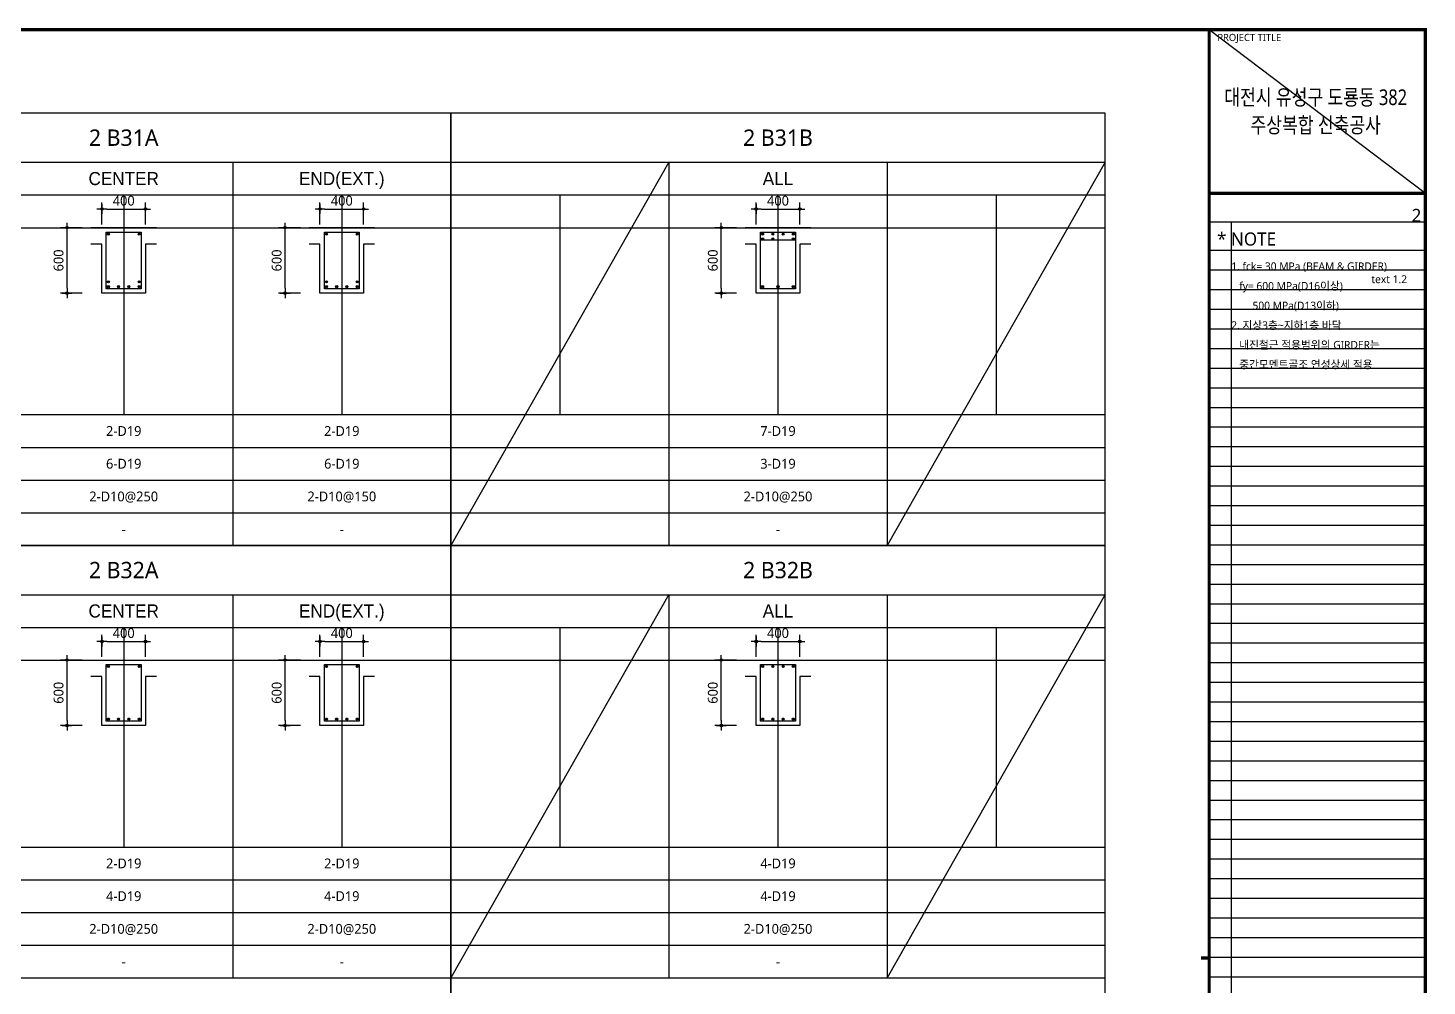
# Model space of a CAD drawing. Header units: millimetres. Extents: x 0 to 252030, y -124740 to 196020.
# Drawn here: x 37075 to 49905, y 133357 to 142140 of the extents above; entities that cross this region are included whole.
import ezdxf
from ezdxf.enums import TextEntityAlignment as Align

# ---------------------------------------------------------------- set-up
doc = ezdxf.new("R2010")
doc.units = ezdxf.units.MM
doc.header["$LTSCALE"] = 30
doc.layers.get('DEFPOINTS').update_dxf_attribs({"color": 142})
for name, color, linetype in [('0-SEC1', 3, 'Continuous'), ('CON', 2, 'Continuous'), ('DIM', 7, 'Continuous'), ('ETC', 7, 'Continuous'), ('S-철근', 3, 'Continuous'), ('SHEET', 7, 'Continuous'), ('TEX', 3, 'Continuous'), ('TXT', 3, 'Continuous'), ('XR-FORM_(도룡동)$0$AA-SHEET', 9, 'Continuous'), ('XR-FORM_(도룡동)$0$Sheet', 7, 'Continuous'), ('XR-FORM_(도룡동)$0$Sheet-text', 3, 'Continuous')]:
    doc.layers.add(name, color=color, linetype=linetype)
doc.styles.get("Standard").update_dxf_attribs({"font": 'malgun.ttf'})
doc.styles.add('XR-FORM_(도룡동)$3$맑은고딕', font='malgun.ttf')
doc.styles.add('돋움', font='Dotum.ttf')
doc.styles.add('맑은 고딕', font='malgun.ttf')
doc.dimstyles.new('30NDIM', dxfattribs={"dimscale": 50, "dimtxt": 3, "dimasz": 1.5, "dimexe": 2, "dimexo": 6, "dimgap": 1, "dimtad": 1, "dimdec": 0, "dimrnd": 0.25, "dimzin": 0, "dimdsep": 46, "dimtxsty": 'Standard', "dimblk": 'Z_DOT', "dimcen": 5, "dimclrd": 256, "dimclre": 256, "dimclrt": 3, "dimadec": 0, "dimazin": 0, "dimtm": 1e-09, "dimtfac": 1, "dimtdec": 0, "dimtix": 1, "dimtmove": 2, "dimatfit": 1, "dimldrblk": 'Z_DOT', "dimfxl": 1, "dimtolj": 1, "dimtzin": 0, "dimarcsym": 0})

# ---------------------------------------------------------------- blocks, each defined once
blk = doc.blocks.new('4등분')
at = {"layer": 'DEFPOINTS'}
for p, q in [((1000, 3214), (1000, 1200)), ((3000, 3214), (3000, 1200)), ((5000, 3214), (5000, 1200)), ((0, 2914), (6000, 2914))]:
    blk.add_line(p, q, dxfattribs=at)
at = {"layer": 'SHEET'}
blk.add_line((0, 3514), (6000, 3514), dxfattribs=at)
at = {"layer": 'SHEET', "color": 6}
for p, q in [((2000, 3514), (2000, 0)), ((4000, 3514), (4000, 0)), ((0, 3214), (6000, 3214)), ((0, 1200), (6000, 1200)), ((0, 900), (6000, 900)), ((0, 600), (6000, 600)), ((0, 300), (6000, 300))]:
    blk.add_line(p, q, dxfattribs=at)
at = {"layer": 'SHEET'}
blk.add_lwpolyline([(6000, 3964), (0, 3964), (0, 0), (6000, 0)], close=True, dxfattribs=at)
blk = doc.blocks.new('XR-FORM_(도룡동)$0$S')
at = {"layer": 'DEFPOINTS'}
for p, q in [((75750, 52950), (82250, 52950)), ((75640, 52073), (82226, 52073)), ((76315, 52073), (76315, 20700)), ((82250, 51196), (75640, 51196)), ((82250, 50596), (75640, 50596)), ((82250, 49996), (75640, 49996)), ((82250, 49396), (75640, 49396)), ((82250, 48796), (75640, 48796)), ((82250, 48196), (75640, 48196)), ((82250, 47596), (75640, 47596)), ((82250, 46996), (75640, 46996)), ((82250, 46396), (75640, 46396)), ((82250, 45796), (75640, 45796)), ((82250, 45196), (75640, 45196)), ((82250, 44596), (75640, 44596)), ((82250, 43996), (75640, 43996)), ((82250, 43396), (75640, 43396)), ((82250, 42796), (75640, 42796)), ((82250, 42196), (75640, 42196)), ((82250, 41596), (75640, 41596)), ((82250, 40996), (75640, 40996)), ((82250, 40396), (75640, 40396)), ((82250, 39796), (75640, 39796)), ((82250, 39196), (75640, 39196)), ((82250, 38596), (75640, 38596)), ((82250, 37996), (75640, 37996)), ((82250, 37396), (75640, 37396)), ((82250, 36796), (75640, 36796)), ((82250, 36196), (75640, 36196)), ((82250, 35596), (75640, 35596)), ((82250, 34996), (75640, 34996)), ((82250, 34396), (75640, 34396)), ((82250, 33796), (75640, 33796)), ((82250, 33196), (75640, 33196)), ((82250, 32596), (75640, 32596)), ((82250, 31996), (75640, 31996)), ((82250, 31396), (75640, 31396)), ((82250, 30796), (75640, 30796)), ((82250, 30196), (75640, 30196)), ((82250, 29596), (75640, 29596)), ((82250, 28996), (75640, 28996))]:
    blk.add_line(p, q, dxfattribs=at)
at = {"layer": 'XR-FORM_(도룡동)$0$AA-SHEET', "const_width": 99.9}
blk.add_lwpolyline([(75750, 52950), (82250, 52950)], dxfattribs=at)
at = {"layer": 'XR-FORM_(도룡동)$0$Sheet', "const_width": 100}
blk.add_lwpolyline([(1850, 57950), (82250, 57950), (82250, 1200), (1850, 1200)], close=True, dxfattribs=at)
for points in [[(75640, 57950), (75640, 1200)], [(75640, 52950), (82250, 52950)]]:
    blk.add_lwpolyline(points, dxfattribs=at)
at = {"layer": 'XR-FORM_(도룡동)$0$Sheet', "linetype": 'Continuous', "const_width": 100}
blk.add_lwpolyline([(75640, 29575), (75390, 29575)], dxfattribs=at)
at = {"layer": 'DEFPOINTS', "style": 'XR-FORM_(도룡동)$3$맑은고딕'}
blk.add_text('2', height=400, dxfattribs=at).set_placement((82126, 52273), align=Align.MIDDLE_RIGHT)
blk.add_text('text 1.2', height=240, dxfattribs=at).set_placement((80599, 50202))
at = {"layer": 'XR-FORM_(도룡동)$0$Sheet', "style": 'XR-FORM_(도룡동)$3$맑은고딕'}
blk.add_text('PROJECT TITLE', height=220, dxfattribs=at).set_placement((75890, 57600))
at = {"layer": 'XR-FORM_(도룡동)$0$Sheet-text', "style": 'XR-FORM_(도룡동)$3$맑은고딕'}
blk.add_text('* NOTE', height=400, dxfattribs=at).set_placement((75881, 51550), align=Align.MIDDLE_LEFT)
blk = doc.blocks.new('XR-FORM_(도룡동)', base_point=(101.33, -56114.51))
at = {"layer": 'DEFPOINTS'}
blk.add_line((377.95, 289.75), (411, 264.75), dxfattribs=at)
at = {"xscale": 0.005, "yscale": 0.005, "zscale": 0.005}
blk.add_blockref('XR-FORM_(도룡동)$0$S', (-0.25, 0), dxfattribs=at)
at = {"layer": 'XR-FORM_(도룡동)$0$Sheet-text', "style": 'XR-FORM_(도룡동)$3$맑은고딕', "width": 0.8}
for s, p in [('대전시 유성구 도룡동 382', (394.23, 279.42)), ('주상복합 신축공사', (394.23, 275.17))]:
    blk.add_text(s, height=2.4, dxfattribs=at).set_placement(p, align=Align.MIDDLE_CENTER)
blk = doc.blocks.new('NOTE-보일람표')
at = {"layer": 'TEX', "style": '맑은 고딕'}
for s, p in [('1. fck= 30 MPa (BEAM & GIRDER)', (0, -144)), ('   fy= 600 MPa(D16이상) ', (0, -324)), ('        500 MPa(D13이하)', (0, -504)), ('2. 지상3층~지하1층 바닥', (0, -684)), ('   내진철근 적용범위의 GIRDER는', (0, -864)), ('   중간모멘트골조 연성상세 적용', (0, -1044))]:
    blk.add_text(s, height=72, dxfattribs=at).set_placement(p, align=Align.MIDDLE_LEFT)
blk = doc.blocks.new('Z_DOT')
at = {"layer": 'DIM', "color": 0}
for p, q in [((-1, 0), (1, 0)), ((0, -1), (0, 1))]:
    blk.add_line(p, q, dxfattribs=at)
for radius in [0.25, 0.125]:
    blk.add_circle((0, 0), radius, dxfattribs=at)
blk = doc.blocks.new('*D306')
at = {"layer": 'DEFPOINTS', "color": 0, "transparency": 16777216}
for p in [(38153, 140480), (37753, 140159), (38153, 140159)]:
    blk.add_point(p, dxfattribs=at)
at = {"layer": 'DIM', "lineweight": -2, "transparency": 16777216}
for p, q in [((37753, 140339), (37753, 140540)), ((38153, 140339), (38153, 140540)), ((37798, 140480), (38108, 140480))]:
    blk.add_line(p, q, dxfattribs=at)
at = {"layer": 'DIM', "lineweight": -2, "transparency": 16777216, "xscale": 45, "yscale": 45, "zscale": 45, "rotation": 180}
blk.add_blockref('Z_DOT', (37753, 140480), dxfattribs=at)
at = {"layer": 'DIM', "lineweight": -2, "transparency": 16777216, "xscale": 45, "yscale": 45, "zscale": 45}
blk.add_blockref('Z_DOT', (38153, 140480), dxfattribs=at)
at = {"layer": 'DIM', "color": 3, "transparency": 16777216, "insert": (37953, 140556), "char_height": 90, "attachment_point": 5}
blk.add_mtext('\\A1;400', dxfattribs=at)
blk = doc.blocks.new('*D307')
at = {"layer": 'DEFPOINTS', "color": 0, "transparency": 16777216}
for p in [(37433, 140309), (37753, 140309), (37753, 139709)]:
    blk.add_point(p, dxfattribs=at)
at = {"layer": 'DIM', "lineweight": -2, "transparency": 16777216}
for p, q in [((37573, 140309), (37373, 140309)), ((37433, 139754), (37433, 140264)), ((37573, 139709), (37373, 139709))]:
    blk.add_line(p, q, dxfattribs=at)
at = {"layer": 'DIM', "lineweight": -2, "transparency": 16777216, "xscale": 45, "yscale": 45, "zscale": 45}
for p, rotation in [((37433, 140309), 90), ((37433, 139709), 270)]:
    blk.add_blockref('Z_DOT', p, dxfattribs=dict(at, rotation=rotation))
at = {"layer": 'DIM', "color": 3, "transparency": 16777216, "insert": (37356, 140009), "char_height": 90, "attachment_point": 5, "rotation": 90}
blk.add_mtext('\\A1;600', dxfattribs=at)
blk = doc.blocks.new('*D308')
at = {"layer": 'DEFPOINTS', "color": 0, "transparency": 16777216}
for p in [(40153, 140480), (39753, 140159), (40153, 140159)]:
    blk.add_point(p, dxfattribs=at)
at = {"layer": 'DIM', "lineweight": -2, "transparency": 16777216}
for p, q in [((39753, 140339), (39753, 140540)), ((40153, 140339), (40153, 140540)), ((39798, 140480), (40108, 140480))]:
    blk.add_line(p, q, dxfattribs=at)
at = {"layer": 'DIM', "lineweight": -2, "transparency": 16777216, "xscale": 45, "yscale": 45, "zscale": 45, "rotation": 180}
blk.add_blockref('Z_DOT', (39753, 140480), dxfattribs=at)
at = {"layer": 'DIM', "lineweight": -2, "transparency": 16777216, "xscale": 45, "yscale": 45, "zscale": 45}
blk.add_blockref('Z_DOT', (40153, 140480), dxfattribs=at)
at = {"layer": 'DIM', "color": 3, "transparency": 16777216, "insert": (39953, 140556), "char_height": 90, "attachment_point": 5}
blk.add_mtext('\\A1;400', dxfattribs=at)
blk = doc.blocks.new('*D309')
at = {"layer": 'DEFPOINTS', "color": 0, "transparency": 16777216}
for p in [(39433, 140309), (39753, 140309), (39753, 139709)]:
    blk.add_point(p, dxfattribs=at)
at = {"layer": 'DIM', "lineweight": -2, "transparency": 16777216}
for p, q in [((39573, 140309), (39373, 140309)), ((39433, 139754), (39433, 140264)), ((39573, 139709), (39373, 139709))]:
    blk.add_line(p, q, dxfattribs=at)
at = {"layer": 'DIM', "lineweight": -2, "transparency": 16777216, "xscale": 45, "yscale": 45, "zscale": 45}
for p, rotation in [((39433, 140309), 90), ((39433, 139709), 270)]:
    blk.add_blockref('Z_DOT', p, dxfattribs=dict(at, rotation=rotation))
at = {"layer": 'DIM', "color": 3, "transparency": 16777216, "insert": (39356, 140009), "char_height": 90, "attachment_point": 5, "rotation": 90}
blk.add_mtext('\\A1;600', dxfattribs=at)
blk = doc.blocks.new('*D310')
at = {"layer": 'DEFPOINTS', "color": 0, "transparency": 16777216}
for p in [(44153, 140480), (43753, 140159), (44153, 140159)]:
    blk.add_point(p, dxfattribs=at)
at = {"layer": 'DIM', "lineweight": -2, "transparency": 16777216}
for p, q in [((43753, 140339), (43753, 140540)), ((44153, 140339), (44153, 140540)), ((43798, 140480), (44108, 140480))]:
    blk.add_line(p, q, dxfattribs=at)
at = {"layer": 'DIM', "lineweight": -2, "transparency": 16777216, "xscale": 45, "yscale": 45, "zscale": 45, "rotation": 180}
blk.add_blockref('Z_DOT', (43753, 140480), dxfattribs=at)
at = {"layer": 'DIM', "lineweight": -2, "transparency": 16777216, "xscale": 45, "yscale": 45, "zscale": 45}
blk.add_blockref('Z_DOT', (44153, 140480), dxfattribs=at)
at = {"layer": 'DIM', "color": 3, "transparency": 16777216, "insert": (43953, 140556), "char_height": 90, "attachment_point": 5}
blk.add_mtext('\\A1;400', dxfattribs=at)
blk = doc.blocks.new('*D311')
at = {"layer": 'DEFPOINTS', "color": 0, "transparency": 16777216}
for p in [(43433, 140309), (43753, 140309), (43753, 139709)]:
    blk.add_point(p, dxfattribs=at)
at = {"layer": 'DIM', "lineweight": -2, "transparency": 16777216}
for p, q in [((43573, 140309), (43373, 140309)), ((43433, 139754), (43433, 140264)), ((43573, 139709), (43373, 139709))]:
    blk.add_line(p, q, dxfattribs=at)
at = {"layer": 'DIM', "lineweight": -2, "transparency": 16777216, "xscale": 45, "yscale": 45, "zscale": 45}
for p, rotation in [((43433, 140309), 90), ((43433, 139709), 270)]:
    blk.add_blockref('Z_DOT', p, dxfattribs=dict(at, rotation=rotation))
at = {"layer": 'DIM', "color": 3, "transparency": 16777216, "insert": (43356, 140009), "char_height": 90, "attachment_point": 5, "rotation": 90}
blk.add_mtext('\\A1;600', dxfattribs=at)
blk = doc.blocks.new('*D318')
at = {"layer": 'DEFPOINTS', "color": 0, "transparency": 16777216}
for p in [(38153, 136515), (37753, 136195), (38153, 136195)]:
    blk.add_point(p, dxfattribs=at)
at = {"layer": 'DIM', "lineweight": -2, "transparency": 16777216}
for p, q in [((37753, 136375), (37753, 136575)), ((37798, 136515), (38108, 136515)), ((38153, 136375), (38153, 136575))]:
    blk.add_line(p, q, dxfattribs=at)
at = {"layer": 'DIM', "lineweight": -2, "transparency": 16777216, "xscale": 45, "yscale": 45, "zscale": 45, "rotation": 180}
blk.add_blockref('Z_DOT', (37753, 136515), dxfattribs=at)
at = {"layer": 'DIM', "lineweight": -2, "transparency": 16777216, "xscale": 45, "yscale": 45, "zscale": 45}
blk.add_blockref('Z_DOT', (38153, 136515), dxfattribs=at)
at = {"layer": 'DIM', "color": 3, "transparency": 16777216, "insert": (37953, 136592), "char_height": 90, "attachment_point": 5}
blk.add_mtext('\\A1;400', dxfattribs=at)
blk = doc.blocks.new('*D319')
at = {"layer": 'DEFPOINTS', "color": 0, "transparency": 16777216}
for p in [(37433, 136345), (37753, 136345), (37753, 135745)]:
    blk.add_point(p, dxfattribs=at)
at = {"layer": 'DIM', "lineweight": -2, "transparency": 16777216}
for p, q in [((37573, 136345), (37373, 136345)), ((37433, 135790), (37433, 136300)), ((37573, 135745), (37373, 135745))]:
    blk.add_line(p, q, dxfattribs=at)
at = {"layer": 'DIM', "lineweight": -2, "transparency": 16777216, "xscale": 45, "yscale": 45, "zscale": 45}
for p, rotation in [((37433, 136345), 90), ((37433, 135745), 270)]:
    blk.add_blockref('Z_DOT', p, dxfattribs=dict(at, rotation=rotation))
at = {"layer": 'DIM', "color": 3, "transparency": 16777216, "insert": (37356, 136045), "char_height": 90, "attachment_point": 5, "rotation": 90}
blk.add_mtext('\\A1;600', dxfattribs=at)
blk = doc.blocks.new('*D320')
at = {"layer": 'DEFPOINTS', "color": 0, "transparency": 16777216}
for p in [(40153, 136515), (39753, 136195), (40153, 136195)]:
    blk.add_point(p, dxfattribs=at)
at = {"layer": 'DIM', "lineweight": -2, "transparency": 16777216}
for p, q in [((39753, 136375), (39753, 136575)), ((39798, 136515), (40108, 136515)), ((40153, 136375), (40153, 136575))]:
    blk.add_line(p, q, dxfattribs=at)
at = {"layer": 'DIM', "lineweight": -2, "transparency": 16777216, "xscale": 45, "yscale": 45, "zscale": 45, "rotation": 180}
blk.add_blockref('Z_DOT', (39753, 136515), dxfattribs=at)
at = {"layer": 'DIM', "lineweight": -2, "transparency": 16777216, "xscale": 45, "yscale": 45, "zscale": 45}
blk.add_blockref('Z_DOT', (40153, 136515), dxfattribs=at)
at = {"layer": 'DIM', "color": 3, "transparency": 16777216, "insert": (39953, 136592), "char_height": 90, "attachment_point": 5}
blk.add_mtext('\\A1;400', dxfattribs=at)
blk = doc.blocks.new('*D321')
at = {"layer": 'DEFPOINTS', "color": 0, "transparency": 16777216}
for p in [(39433, 136345), (39753, 136345), (39753, 135745)]:
    blk.add_point(p, dxfattribs=at)
at = {"layer": 'DIM', "lineweight": -2, "transparency": 16777216}
for p, q in [((39573, 136345), (39373, 136345)), ((39433, 135790), (39433, 136300)), ((39573, 135745), (39373, 135745))]:
    blk.add_line(p, q, dxfattribs=at)
at = {"layer": 'DIM', "lineweight": -2, "transparency": 16777216, "xscale": 45, "yscale": 45, "zscale": 45}
for p, rotation in [((39433, 136345), 90), ((39433, 135745), 270)]:
    blk.add_blockref('Z_DOT', p, dxfattribs=dict(at, rotation=rotation))
at = {"layer": 'DIM', "color": 3, "transparency": 16777216, "insert": (39356, 136045), "char_height": 90, "attachment_point": 5, "rotation": 90}
blk.add_mtext('\\A1;600', dxfattribs=at)
blk = doc.blocks.new('*D322')
at = {"layer": 'DEFPOINTS', "color": 0, "transparency": 16777216}
for p in [(44153, 136515), (43753, 136195), (44153, 136195)]:
    blk.add_point(p, dxfattribs=at)
at = {"layer": 'DIM', "lineweight": -2, "transparency": 16777216}
for p, q in [((43753, 136375), (43753, 136575)), ((43798, 136515), (44108, 136515)), ((44153, 136375), (44153, 136575))]:
    blk.add_line(p, q, dxfattribs=at)
at = {"layer": 'DIM', "lineweight": -2, "transparency": 16777216, "xscale": 45, "yscale": 45, "zscale": 45, "rotation": 180}
blk.add_blockref('Z_DOT', (43753, 136515), dxfattribs=at)
at = {"layer": 'DIM', "lineweight": -2, "transparency": 16777216, "xscale": 45, "yscale": 45, "zscale": 45}
blk.add_blockref('Z_DOT', (44153, 136515), dxfattribs=at)
at = {"layer": 'DIM', "color": 3, "transparency": 16777216, "insert": (43953, 136592), "char_height": 90, "attachment_point": 5}
blk.add_mtext('\\A1;400', dxfattribs=at)
blk = doc.blocks.new('*D323')
at = {"layer": 'DEFPOINTS', "color": 0, "transparency": 16777216}
for p in [(43433, 136345), (43753, 136345), (43753, 135745)]:
    blk.add_point(p, dxfattribs=at)
at = {"layer": 'DIM', "lineweight": -2, "transparency": 16777216}
for p, q in [((43573, 136345), (43373, 136345)), ((43433, 135790), (43433, 136300)), ((43573, 135745), (43373, 135745))]:
    blk.add_line(p, q, dxfattribs=at)
at = {"layer": 'DIM', "lineweight": -2, "transparency": 16777216, "xscale": 45, "yscale": 45, "zscale": 45}
for p, rotation in [((43433, 136345), 90), ((43433, 135745), 270)]:
    blk.add_blockref('Z_DOT', p, dxfattribs=dict(at, rotation=rotation))
at = {"layer": 'DIM', "color": 3, "transparency": 16777216, "insert": (43356, 136045), "char_height": 90, "attachment_point": 5, "rotation": 90}
blk.add_mtext('\\A1;600', dxfattribs=at)

msp = doc.modelspace()

# ---------------------------------------------------------------- hatches: boundary and pattern name
at = {"layer": 'S-철근'}
h = msp.add_hatch(color=256, dxfattribs=at)
edge = h.paths.add_edge_path()
edge.add_arc((37812.08013, 140250.41992), 9.55, 0, 180)
edge.add_arc((37812.08013, 140250.41992), 9.55, 180, 360)
h = msp.add_hatch(color=256, dxfattribs=at)
edge = h.paths.add_edge_path()
edge.add_arc((38093.92013, 140250.41992), 9.55, 0, 180)
edge.add_arc((38093.92013, 140250.41992), 9.55, 180, 360)
h = msp.add_hatch(color=256, dxfattribs=at)
edge = h.paths.add_edge_path()
edge.add_arc((39812.08013, 140250.41992), 9.55, 0, 180)
edge.add_arc((39812.08013, 140250.41992), 9.55, 180, 360)
h = msp.add_hatch(color=256, dxfattribs=at)
edge = h.paths.add_edge_path()
edge.add_arc((40093.92013, 140250.41992), 9.55, 0, 180)
edge.add_arc((40093.92013, 140250.41992), 9.55, 180, 360)
h = msp.add_hatch(color=256, dxfattribs=at)
edge = h.paths.add_edge_path()
edge.add_arc((43812.08013, 140250.41992), 9.55, 0, 180)
edge.add_arc((43812.08013, 140250.41992), 9.55, 180, 360)
h = msp.add_hatch(color=256, dxfattribs=at)
edge = h.paths.add_edge_path()
edge.add_arc((43906.0268, 140250.41992), 9.55, 0, 180)
edge.add_arc((43906.0268, 140250.41992), 9.55, 180, 360)
h = msp.add_hatch(color=256, dxfattribs=at)
edge = h.paths.add_edge_path()
edge.add_arc((43999.97347, 140250.41992), 9.55, 0, 180)
edge.add_arc((43999.97347, 140250.41992), 9.55, 180, 360)
h = msp.add_hatch(color=256, dxfattribs=at)
edge = h.paths.add_edge_path()
edge.add_arc((44093.92013, 140250.41992), 9.55, 0, 180)
edge.add_arc((44093.92013, 140250.41992), 9.55, 180, 360)
h = msp.add_hatch(color=256, dxfattribs=at)
edge = h.paths.add_edge_path()
edge.add_arc((43812.08013, 140206.31992), 9.55, 0, 180)
edge.add_arc((43812.08013, 140206.31992), 9.55, 180, 360)
h = msp.add_hatch(color=256, dxfattribs=at)
edge = h.paths.add_edge_path()
edge.add_arc((43906.0268, 140206.31992), 9.55, 0, 180)
edge.add_arc((43906.0268, 140206.31992), 9.55, 180, 360)
h = msp.add_hatch(color=256, dxfattribs=at)
edge = h.paths.add_edge_path()
edge.add_arc((44093.92013, 140206.31992), 9.55, 0, 180)
edge.add_arc((44093.92013, 140206.31992), 9.55, 180, 360)
h = msp.add_hatch(color=256, dxfattribs=at)
edge = h.paths.add_edge_path()
edge.add_arc((37812.08013, 139812.67992), 9.55, 0, 180)
edge.add_arc((37812.08013, 139812.67992), 9.55, 180, 360)
h = msp.add_hatch(color=256, dxfattribs=at)
edge = h.paths.add_edge_path()
edge.add_arc((37812.08013, 139768.57992), 9.55, 0, 180)
edge.add_arc((37812.08013, 139768.57992), 9.55, 180, 360)
h = msp.add_hatch(color=256, dxfattribs=at)
edge = h.paths.add_edge_path()
edge.add_arc((37906.0268, 139768.57992), 9.55, 0, 180)
edge.add_arc((37906.0268, 139768.57992), 9.55, 180, 360)
h = msp.add_hatch(color=256, dxfattribs=at)
edge = h.paths.add_edge_path()
edge.add_arc((37999.97347, 139768.57992), 9.55, 0, 180)
edge.add_arc((37999.97347, 139768.57992), 9.55, 180, 360)
h = msp.add_hatch(color=256, dxfattribs=at)
edge = h.paths.add_edge_path()
edge.add_arc((38093.92013, 139812.67992), 9.55, 0, 180)
edge.add_arc((38093.92013, 139812.67992), 9.55, 180, 360)
h = msp.add_hatch(color=256, dxfattribs=at)
edge = h.paths.add_edge_path()
edge.add_arc((38093.92013, 139768.57992), 9.55, 0, 180)
edge.add_arc((38093.92013, 139768.57992), 9.55, 180, 360)
h = msp.add_hatch(color=256, dxfattribs=at)
edge = h.paths.add_edge_path()
edge.add_arc((39812.08013, 139812.67992), 9.55, 0, 180)
edge.add_arc((39812.08013, 139812.67992), 9.55, 180, 360)
h = msp.add_hatch(color=256, dxfattribs=at)
edge = h.paths.add_edge_path()
edge.add_arc((39812.08013, 139768.57992), 9.55, 0, 180)
edge.add_arc((39812.08013, 139768.57992), 9.55, 180, 360)
h = msp.add_hatch(color=256, dxfattribs=at)
edge = h.paths.add_edge_path()
edge.add_arc((39906.0268, 139768.57992), 9.55, 0, 180)
edge.add_arc((39906.0268, 139768.57992), 9.55, 180, 360)
h = msp.add_hatch(color=256, dxfattribs=at)
edge = h.paths.add_edge_path()
edge.add_arc((39999.97347, 139768.57992), 9.55, 0, 180)
edge.add_arc((39999.97347, 139768.57992), 9.55, 180, 360)
h = msp.add_hatch(color=256, dxfattribs=at)
edge = h.paths.add_edge_path()
edge.add_arc((40093.92013, 139812.67992), 9.55, 0, 180)
edge.add_arc((40093.92013, 139812.67992), 9.55, 180, 360)
h = msp.add_hatch(color=256, dxfattribs=at)
edge = h.paths.add_edge_path()
edge.add_arc((40093.92013, 139768.57992), 9.55, 0, 180)
edge.add_arc((40093.92013, 139768.57992), 9.55, 180, 360)
h = msp.add_hatch(color=256, dxfattribs=at)
edge = h.paths.add_edge_path()
edge.add_arc((43812.08013, 139768.57992), 9.55, 0, 180)
edge.add_arc((43812.08013, 139768.57992), 9.55, 180, 360)
h = msp.add_hatch(color=256, dxfattribs=at)
edge = h.paths.add_edge_path()
edge.add_arc((43953.00013, 139768.57992), 9.55, 0, 180)
edge.add_arc((43953.00013, 139768.57992), 9.55, 180, 360)
h = msp.add_hatch(color=256, dxfattribs=at)
edge = h.paths.add_edge_path()
edge.add_arc((44093.92013, 139768.57992), 9.55, 0, 180)
edge.add_arc((44093.92013, 139768.57992), 9.55, 180, 360)
h = msp.add_hatch(color=256, dxfattribs=at)
edge = h.paths.add_edge_path()
edge.add_arc((37812.08013, 136285.91992), 9.55, 0, 180)
edge.add_arc((37812.08013, 136285.91992), 9.55, 180, 360)
h = msp.add_hatch(color=256, dxfattribs=at)
edge = h.paths.add_edge_path()
edge.add_arc((38093.92013, 136285.91992), 9.55, 0, 180)
edge.add_arc((38093.92013, 136285.91992), 9.55, 180, 360)
h = msp.add_hatch(color=256, dxfattribs=at)
edge = h.paths.add_edge_path()
edge.add_arc((39812.08013, 136285.91992), 9.55, 0, 180)
edge.add_arc((39812.08013, 136285.91992), 9.55, 180, 360)
h = msp.add_hatch(color=256, dxfattribs=at)
edge = h.paths.add_edge_path()
edge.add_arc((40093.92013, 136285.91992), 9.55, 0, 180)
edge.add_arc((40093.92013, 136285.91992), 9.55, 180, 360)
h = msp.add_hatch(color=256, dxfattribs=at)
edge = h.paths.add_edge_path()
edge.add_arc((43812.08013, 136285.91992), 9.55, 0, 180)
edge.add_arc((43812.08013, 136285.91992), 9.55, 180, 360)
h = msp.add_hatch(color=256, dxfattribs=at)
edge = h.paths.add_edge_path()
edge.add_arc((43906.0268, 136285.91992), 9.55, 0, 180)
edge.add_arc((43906.0268, 136285.91992), 9.55, 180, 360)
h = msp.add_hatch(color=256, dxfattribs=at)
edge = h.paths.add_edge_path()
edge.add_arc((43999.97347, 136285.91992), 9.55, 0, 180)
edge.add_arc((43999.97347, 136285.91992), 9.55, 180, 360)
h = msp.add_hatch(color=256, dxfattribs=at)
edge = h.paths.add_edge_path()
edge.add_arc((44093.92013, 136285.91992), 9.55, 0, 180)
edge.add_arc((44093.92013, 136285.91992), 9.55, 180, 360)
h = msp.add_hatch(color=256, dxfattribs=at)
edge = h.paths.add_edge_path()
edge.add_arc((37812.08013, 135804.07992), 9.55, 0, 180)
edge.add_arc((37812.08013, 135804.07992), 9.55, 180, 360)
h = msp.add_hatch(color=256, dxfattribs=at)
edge = h.paths.add_edge_path()
edge.add_arc((37906.0268, 135804.07992), 9.55, 0, 180)
edge.add_arc((37906.0268, 135804.07992), 9.55, 180, 360)
h = msp.add_hatch(color=256, dxfattribs=at)
edge = h.paths.add_edge_path()
edge.add_arc((37999.97347, 135804.07992), 9.55, 0, 180)
edge.add_arc((37999.97347, 135804.07992), 9.55, 180, 360)
h = msp.add_hatch(color=256, dxfattribs=at)
edge = h.paths.add_edge_path()
edge.add_arc((38093.92013, 135804.07992), 9.55, 0, 180)
edge.add_arc((38093.92013, 135804.07992), 9.55, 180, 360)
h = msp.add_hatch(color=256, dxfattribs=at)
edge = h.paths.add_edge_path()
edge.add_arc((39812.08013, 135804.07992), 9.55, 0, 180)
edge.add_arc((39812.08013, 135804.07992), 9.55, 180, 360)
h = msp.add_hatch(color=256, dxfattribs=at)
edge = h.paths.add_edge_path()
edge.add_arc((39906.0268, 135804.07992), 9.55, 0, 180)
edge.add_arc((39906.0268, 135804.07992), 9.55, 180, 360)
h = msp.add_hatch(color=256, dxfattribs=at)
edge = h.paths.add_edge_path()
edge.add_arc((39999.97347, 135804.07992), 9.55, 0, 180)
edge.add_arc((39999.97347, 135804.07992), 9.55, 180, 360)
h = msp.add_hatch(color=256, dxfattribs=at)
edge = h.paths.add_edge_path()
edge.add_arc((40093.92013, 135804.07992), 9.55, 0, 180)
edge.add_arc((40093.92013, 135804.07992), 9.55, 180, 360)
h = msp.add_hatch(color=256, dxfattribs=at)
edge = h.paths.add_edge_path()
edge.add_arc((43812.08013, 135804.07992), 9.55, 0, 180)
edge.add_arc((43812.08013, 135804.07992), 9.55, 180, 360)
h = msp.add_hatch(color=256, dxfattribs=at)
edge = h.paths.add_edge_path()
edge.add_arc((43906.0268, 135804.07992), 9.55, 0, 180)
edge.add_arc((43906.0268, 135804.07992), 9.55, 180, 360)
h = msp.add_hatch(color=256, dxfattribs=at)
edge = h.paths.add_edge_path()
edge.add_arc((43999.97347, 135804.07992), 9.55, 0, 180)
edge.add_arc((43999.97347, 135804.07992), 9.55, 180, 360)
h = msp.add_hatch(color=256, dxfattribs=at)
edge = h.paths.add_edge_path()
edge.add_arc((44093.92013, 135804.07992), 9.55, 0, 180)
edge.add_arc((44093.92013, 135804.07992), 9.55, 180, 360)

# ---------------------------------------------------------------- linework, layer by layer
at = {"layer": 'CON', "color": 8}
for p, q in [((37653.00013, 140309.49992), (38253.00013, 140309.49992)), ((39653.00013, 140309.49992), (40253.00013, 140309.49992)), ((43653.00013, 140309.49992), (44253.00013, 140309.49992)), ((37653.00013, 136344.99992), (38253.00013, 136344.99992)), ((39653.00013, 136344.99992), (40253.00013, 136344.99992)), ((43653.00013, 136344.99992), (44253.00013, 136344.99992))]:
    msp.add_line(p, q, dxfattribs=at)
for points in [[(38253.00013, 140159.49992), (38153.00013, 140159.49992), (38153.00013, 139709.49992), (37753.00013, 139709.49992), (37753.00013, 140159.49992), (37653.00013, 140159.49992)], [(40253.00013, 140159.49992), (40153.00013, 140159.49992), (40153.00013, 139709.49992), (39753.00013, 139709.49992), (39753.00013, 140159.49992), (39653.00013, 140159.49992)], [(44253.00013, 140159.49992), (44153.00013, 140159.49992), (44153.00013, 139709.49992), (43753.00013, 139709.49992), (43753.00013, 140159.49992), (43653.00013, 140159.49992)], [(38253.00013, 136194.99992), (38153.00013, 136194.99992), (38153.00013, 135744.99992), (37753.00013, 135744.99992), (37753.00013, 136194.99992), (37653.00013, 136194.99992)], [(40253.00013, 136194.99992), (40153.00013, 136194.99992), (40153.00013, 135744.99992), (39753.00013, 135744.99992), (39753.00013, 136194.99992), (39653.00013, 136194.99992)], [(44253.00013, 136194.99992), (44153.00013, 136194.99992), (44153.00013, 135744.99992), (43753.00013, 135744.99992), (43753.00013, 136194.99992), (43653.00013, 136194.99992)]]:
    msp.add_lwpolyline(points, dxfattribs=at)
at = {"layer": 'ETC', "color": 8}
msp.add_line((43793.00013, 140196.76992), (44113.00013, 140196.76992), dxfattribs=at)
at = {"layer": 'S-철근'}
for points in [[(37793.00013, 139749.49992), (37793.00013, 140269.49992), (38113.00013, 140269.49992), (38113.00013, 139749.49992), (37793.00013, 139749.49992)], [(39793.00013, 139749.49992), (39793.00013, 140269.49992), (40113.00013, 140269.49992), (40113.00013, 139749.49992), (39793.00013, 139749.49992)], [(43793.00013, 139749.49992), (43793.00013, 140269.49992), (44113.00013, 140269.49992), (44113.00013, 139749.49992), (43793.00013, 139749.49992)], [(37793.00013, 135784.99992), (37793.00013, 136304.99992), (38113.00013, 136304.99992), (38113.00013, 135784.99992), (37793.00013, 135784.99992)], [(39793.00013, 135784.99992), (39793.00013, 136304.99992), (40113.00013, 136304.99992), (40113.00013, 135784.99992), (39793.00013, 135784.99992)], [(43793.00013, 135784.99992), (43793.00013, 136304.99992), (44113.00013, 136304.99992), (44113.00013, 135784.99992), (43793.00013, 135784.99992)]]:
    msp.add_lwpolyline(points, dxfattribs=at)
for centre in [(37812.08013, 140250.41992), (38093.92013, 140250.41992), (39812.08013, 140250.41992), (40093.92013, 140250.41992), (43812.08013, 140250.41992), (43906.0268, 140250.41992), (43999.97347, 140250.41992), (44093.92013, 140250.41992), (43812.08013, 140206.31992), (43906.0268, 140206.31992), (44093.92013, 140206.31992), (37812.08013, 139812.67992), (37812.08013, 139768.57992), (37906.0268, 139768.57992), (37999.97347, 139768.57992), (38093.92013, 139812.67992), (38093.92013, 139768.57992), (39812.08013, 139812.67992), (39812.08013, 139768.57992), (39906.0268, 139768.57992), (39999.97347, 139768.57992), (40093.92013, 139812.67992), (40093.92013, 139768.57992), (43812.08013, 139768.57992), (43953.00013, 139768.57992), (44093.92013, 139768.57992), (37812.08013, 136285.91992), (38093.92013, 136285.91992), (39812.08013, 136285.91992), (40093.92013, 136285.91992), (43812.08013, 136285.91992), (43906.0268, 136285.91992), (43999.97347, 136285.91992), (44093.92013, 136285.91992), (37812.08013, 135804.07992), (37906.0268, 135804.07992), (37999.97347, 135804.07992), (38093.92013, 135804.07992), (39812.08013, 135804.07992), (39906.0268, 135804.07992), (39999.97347, 135804.07992), (40093.92013, 135804.07992), (43812.08013, 135804.07992), (43906.0268, 135804.07992), (43999.97347, 135804.07992), (44093.92013, 135804.07992)]:
    msp.add_circle(centre, 9.55, dxfattribs=at)
at = {"layer": 'SHEET'}
for p, q in [((42953.00013, 140909.49992), (40953.00013, 137394.99992)), ((46953.00013, 140909.49992), (44953.00013, 137394.99992)), ((42953.00013, 136944.99992), (40953.00013, 133430.49992)), ((46953.00013, 136944.99992), (44953.00013, 133430.49992))]:
    msp.add_line(p, q, dxfattribs=at)

# ---------------------------------------------------------------- block references
for p in [(34953.00013, 137394.99992), (40953.00013, 137394.99992), (34953.00013, 133430.49992), (40953.00013, 133430.49992), (34953.00013, 129465.99992), (40953.00013, 129465.99992)]:
    msp.add_blockref('4등분', p)
at = {"layer": '0-SEC1', "xscale": 60, "yscale": 60, "zscale": 60}
msp.add_blockref('XR-FORM_(도룡동)', (31310.02429, -3242130.57868), dxfattribs=at)
at = {"layer": 'S-철근'}
msp.add_blockref('NOTE-보일람표', (48109.3931, 140098.91905), dxfattribs=at)

# ---------------------------------------------------------------- texts
at = {"layer": 'TXT', "color": 2, "style": '맑은 고딕'}
for s, p in [('2 B31A', (37953.00013, 141134.49992)), ('2 B31B', (43953.00013, 141134.49992)), ('2 B32A', (37953.00013, 137169.99992)), ('2 B32B', (43953.00013, 137169.99992))]:
    msp.add_text(s, height=150, dxfattribs=at).set_placement(p, align=Align.MIDDLE_CENTER)
at = {"layer": 'TXT'}
for s, height, style, p in [('CENTER', 120, '돋움', (37953.00013, 140759.49992)), ('END(EXT.)', 120, '돋움', (39953.00013, 140759.49992)), ('ALL', 120, '돋움', (43953.00013, 140759.49992)), ('2-D19', 90, '맑은 고딕', (37953.00013, 138444.99992)), ('2-D19', 90, '맑은 고딕', (39953.00013, 138444.99992)), ('7-D19', 90, '맑은 고딕', (43953.00013, 138444.99992)), ('6-D19', 90, '맑은 고딕', (37953.00013, 138144.99992)), ('6-D19', 90, '맑은 고딕', (39953.00013, 138144.99992)), ('3-D19', 90, '맑은 고딕', (43953.00013, 138144.99992)), ('2-D10@250', 90, '맑은 고딕', (37953.00013, 137844.99992)), ('2-D10@150', 90, '맑은 고딕', (39953.00013, 137844.99992)), ('2-D10@250', 90, '맑은 고딕', (43953.00013, 137844.99992)), ('-', 90, '맑은 고딕', (37953.00013, 137544.99992)), ('-', 90, '맑은 고딕', (39953.00013, 137544.99992)), ('-', 90, '맑은 고딕', (43953.00013, 137544.99992)), ('CENTER', 120, '돋움', (37953.00013, 136794.99992)), ('END(EXT.)', 120, '돋움', (39953.00013, 136794.99992)), ('ALL', 120, '돋움', (43953.00013, 136794.99992)), ('2-D19', 90, '맑은 고딕', (37953.00013, 134480.49992)), ('2-D19', 90, '맑은 고딕', (39953.00013, 134480.49992)), ('4-D19', 90, '맑은 고딕', (43953.00013, 134480.49992)), ('4-D19', 90, '맑은 고딕', (37953.00013, 134180.49992)), ('4-D19', 90, '맑은 고딕', (39953.00013, 134180.49992)), ('4-D19', 90, '맑은 고딕', (43953.00013, 134180.49992)), ('2-D10@250', 90, '맑은 고딕', (37953.00013, 133880.49992)), ('2-D10@250', 90, '맑은 고딕', (39953.00013, 133880.49992)), ('2-D10@250', 90, '맑은 고딕', (43953.00013, 133880.49992)), ('-', 90, '맑은 고딕', (37953.00013, 133580.49992)), ('-', 90, '맑은 고딕', (39953.00013, 133580.49992)), ('-', 90, '맑은 고딕', (43953.00013, 133580.49992))]:
    msp.add_text(s, height=height, dxfattribs=dict(at, style=style)).set_placement(p, align=Align.MIDDLE_CENTER)

# ---------------------------------------------------------------- dimensions: what is measured, and where the dimension line sits
at = {"layer": 'DIM'}
for base, p1, p2, picture, middle in [((38153.00013, 140479.65148), (37753.00013, 140159.49992), (38153.00013, 140159.49992), '*D306', (37953.00013, 140556.14945)), ((40153.00013, 140479.65148), (39753.00013, 140159.49992), (40153.00013, 140159.49992), '*D308', (39953.00013, 140556.14945)), ((44153.00013, 140479.65148), (43753.00013, 140159.49992), (44153.00013, 140159.49992), '*D310', (43953.00013, 140556.14945)), ((38153.00013, 136515.15148), (37753.00013, 136194.99992), (38153.00013, 136194.99992), '*D318', (37953.00013, 136591.64945)), ((40153.00013, 136515.15148), (39753.00013, 136194.99992), (40153.00013, 136194.99992), '*D320', (39953.00013, 136591.64945)), ((44153.00013, 136515.15148), (43753.00013, 136194.99992), (44153.00013, 136194.99992), '*D322', (43953.00013, 136591.64945))]:
    dim = msp.add_linear_dim(base=base, p1=p1, p2=p2, dimstyle='30NDIM', override={"dimscale": 30, "dimtxsty": 'Standard'}, dxfattribs=at)
    dim.commit()
    dim.dimension.update_dxf_attribs({"geometry": picture, "text_midpoint": middle})
for base, p1, p2, picture, middle in [((37432.84857, 140309.49992), (37753.00013, 139709.49992), (37753.00013, 140309.49992), '*D307', (37356.3506, 140009.49992)), ((39432.84857, 140309.49992), (39753.00013, 139709.49992), (39753.00013, 140309.49992), '*D309', (39356.3506, 140009.49992)), ((43432.84857, 140309.49992), (43753.00013, 139709.49992), (43753.00013, 140309.49992), '*D311', (43356.3506, 140009.49992)), ((37432.84857, 136344.99992), (37753.00013, 135744.99992), (37753.00013, 136344.99992), '*D319', (37356.3506, 136044.99992)), ((39432.84857, 136344.99992), (39753.00013, 135744.99992), (39753.00013, 136344.99992), '*D321', (39356.3506, 136044.99992)), ((43432.84857, 136344.99992), (43753.00013, 135744.99992), (43753.00013, 136344.99992), '*D323', (43356.3506, 136044.99992))]:
    dim = msp.add_linear_dim(base=base, p1=p1, p2=p2, angle=90, dimstyle='30NDIM', override={"dimscale": 30, "dimtxsty": 'Standard'}, dxfattribs=at)
    dim.commit()
    dim.dimension.update_dxf_attribs({"geometry": picture, "text_midpoint": middle})

doc.saveas('drawing.dxf')
